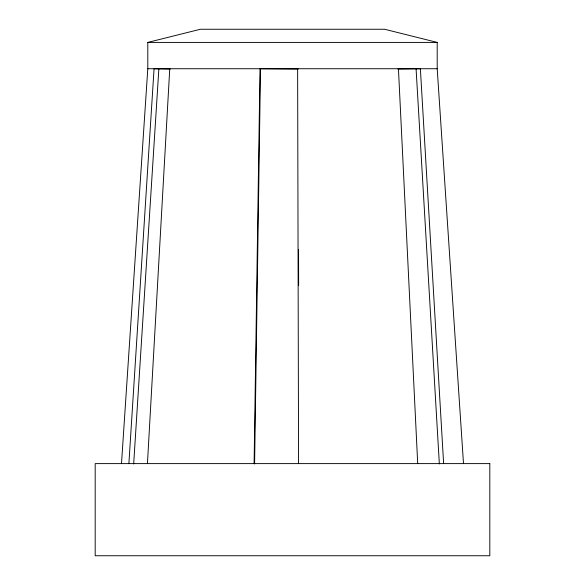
<?xml version="1.0" encoding="UTF-8"?>
<svg xmlns="http://www.w3.org/2000/svg" width="585" height="585" viewBox="0 0 585 585"><rect width="100%" height="100%" fill="white"/><g stroke="black" fill="none" stroke-linecap="round" stroke-linejoin="round"><path stroke-width="0.88" d="M254.095 463.612L260.003 68.737L298.131 69.081L297.633 68.737L298.562 463.612M254.599 463.956L260.508 69.081M147.435 463.612L169.752 68.737M128.89 463.612L154.06 68.737L170.176 69.081M133.673 463.956L158.842 69.081M121.497 463.612L147.8 68.737L147.8 42.412L200.421 29.25L384.579 29.25L437.2 42.412L437.2 68.737L463.503 463.612M397.822 69.081L420.374 68.737L443.627 463.612M147.8 42.412L437.2 42.412M147.8 68.737L437.2 68.737M416.096 69.081L439.35 463.956M398.443 68.737L417.705 463.612M298.555 249.649L298.642 285.217M489.813 463.612L95.187 463.612L95.187 555.75L489.813 555.75L489.813 463.612"/></g></svg>
